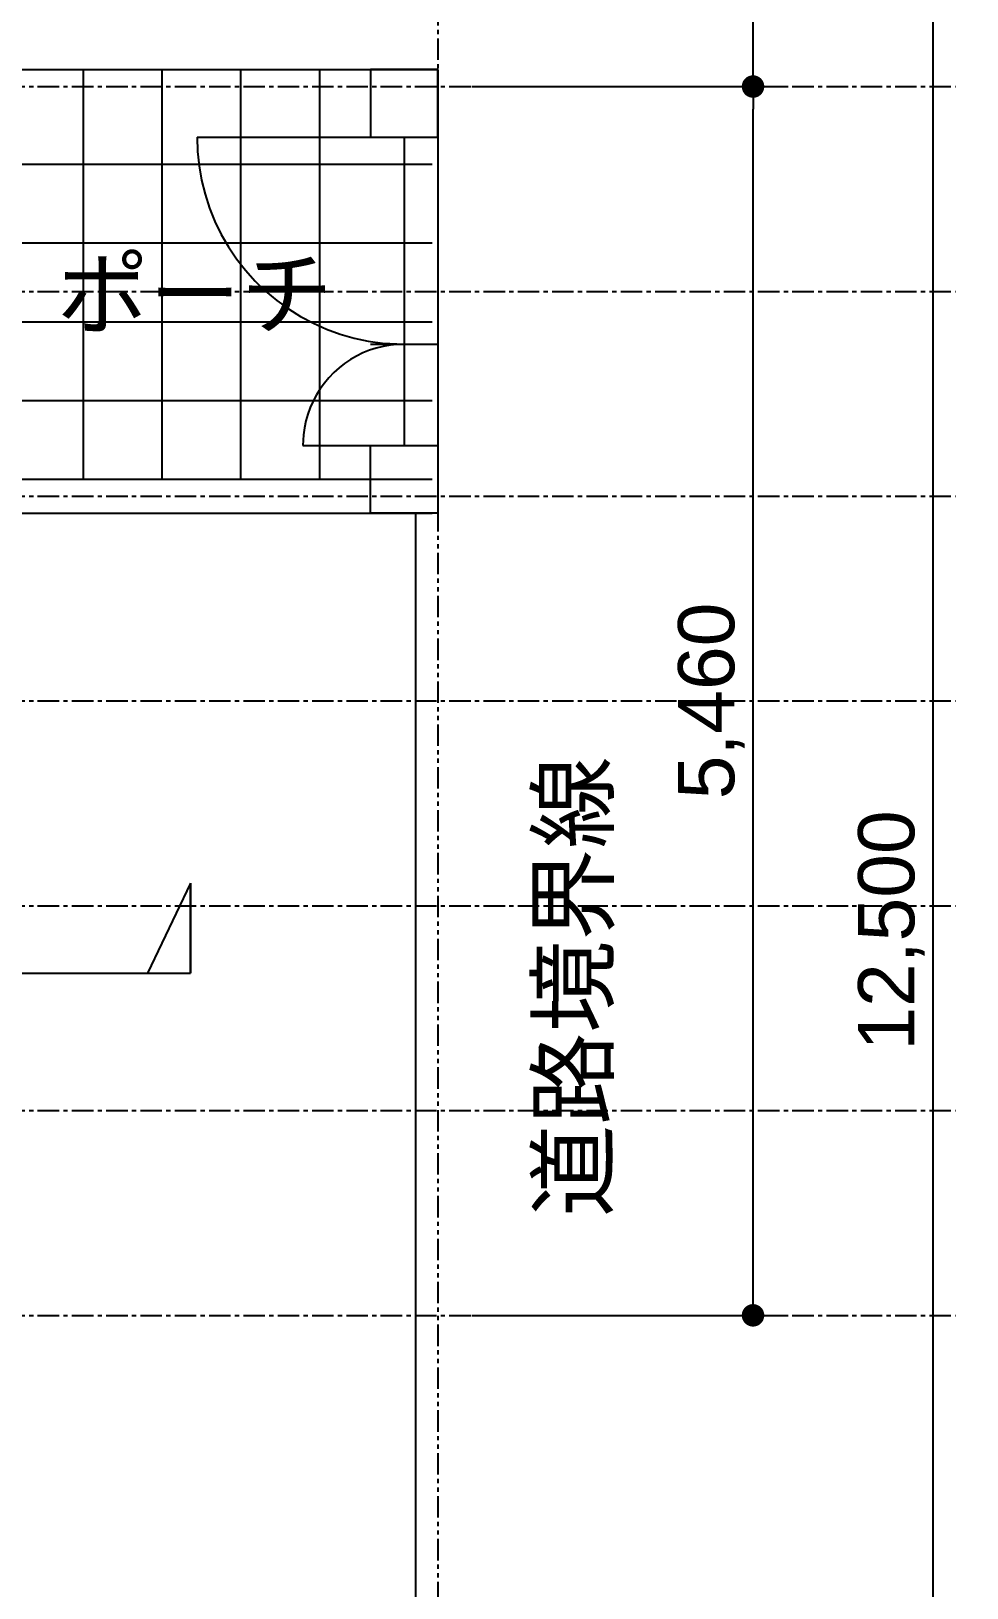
# Model space of a CAD drawing. Header units: millimetres. Extents: x -4350 to 13330, y -6150 to 16325.
# Drawn here: x 9173 to 13330, y 3329 to 10246 of the extents above; entities that cross this region are included whole.
import ezdxf
from ezdxf.enums import TextEntityAlignment as Align

# ---------------------------------------------------------------- set-up
doc = ezdxf.new("R2010")
doc.units = ezdxf.units.MM
doc.header["$LTSCALE"] = 30
doc.linetypes.add('CENTER', pattern=[5.08, 3.175, -0.635, 0.635, -0.635])
doc.linetypes.add('PHANTOM', pattern=[6.35, 3.175, -0.635, 0.635, -0.635, 0.635, -0.635])
for name, color, linetype in [('01通り芯', 1, 'CENTER'), ('03開口断面線', 5, 'CONTINUOUS'), ('04開口見えがかり線', 3, 'CONTINUOUS'), ('08文字', 7, 'CONTINUOUS'), ('09寸法', 3, 'CONTINUOUS'), ('12切断線', 33, 'CONTINUOUS'), ('13境界線', 6, 'PHANTOM'), ('16外構', 4, 'CONTINUOUS')]:
    doc.layers.add(name, color=color, linetype=linetype)
doc.styles.add('DIM', font='arial.ttf')
doc.styles.add('JP', font='ipag.ttf')
doc.dimstyles.new('JIS100', dxfattribs={"dimtxt": 250, "dimasz": 100, "dimexe": 150, "dimexo": 150, "dimgap": 60, "dimtad": 1, "dimdec": 0, "dimlfac": 100, "dimzin": 12, "dimdsep": 46, "dimtxsty": 'DIM', "dimblk": 'DOT', "dimcen": 2.5, "dimazin": 3, "dimtfac": 0.5, "dimtmove": 2, "dimatfit": 3})

# ---------------------------------------------------------------- blocks, each defined once
blk = doc.blocks.new('_DOT')
at = {"color": 0, "linetype": 'BYBLOCK'}
blk.add_line((-0.5, 0), (-1, 0), dxfattribs=at)
at = {"color": 0, "linetype": 'BYBLOCK', "const_width": 0.5}
blk.add_lwpolyline([(-0.25, 0, 1), (0.25, 0, 1)], format="xyb", close=True, dxfattribs=at)

msp = doc.modelspace()

# ---------------------------------------------------------------- linework, layer by layer
at = {"layer": '01通り芯'}
for p, q in [((-3600, 10000), (13280, 10000)), ((-3600, 9090), (13280, 9090)), ((-3600, 8180), (13280, 8180)), ((-3600, 7270), (13280, 7270)), ((-3600, 6360), (13280, 6360)), ((-3600, 5450), (13280, 5450)), ((-3600, 4540), (13280, 4540))]:
    msp.add_line(p, q, dxfattribs=at)
at = {"layer": '03開口断面線'}
for points in [[(9910, 9775), (10830, 9775)], [(10380, 8405), (10830, 8405)]]:
    msp.add_lwpolyline(points, dxfattribs=at)
at = {"layer": '04開口見えがかり線'}
for points in [[(9910, 9775), (9912.2, 9710.8), (9919, 9647), (9930.1, 9583.7), (9945.6, 9521.4), (9965.5, 9460.3), (9989.5, 9400.8), (10017.7, 9343.1), (10049.8, 9287.5), (10085.7, 9234.2), (10125.2, 9183.6), (10168.2, 9135.9), (10214.4, 9091.3), (10263.6, 9050), (10315.5, 9012.3), (10370, 8978.3), (10426.7, 8948.1), (10485.4, 8922), (10545.7, 8900), (10607.4, 8882.3), (10670.2, 8869), (10733.8, 8860), (10830, 8855)], [(10830, 8855), (10798.6, 8853.9), (10767.4, 8850.6), (10736.4, 8845.2), (10706, 8837.6), (10676.1, 8827.9), (10647, 8816.1), (10618.7, 8802.3), (10591.5, 8786.6), (10565.5, 8769.1), (10540.7, 8749.7), (10517.4, 8728.7), (10495.6, 8706.1), (10475.4, 8682), (10456.9, 8656.6), (10440.3, 8630), (10425.5, 8602.3), (10412.8, 8573.6), (10402, 8544.1), (10393.4, 8513.9), (10386.8, 8483.1), (10382.5, 8452), (10380, 8405)], [(10680, 8855), (10980, 8855)]]:
    msp.add_lwpolyline(points, dxfattribs=at)
at = {"layer": '12切断線'}
for points in [[(9880, 6460), (9689.5, 6060)], [(9880, 6060), (9880, 6460)], [(9880, 6460), (9880, 6060)], [(9880, 6460), (9880, 6060)], [(800, 6060), (9880, 6060)]]:
    msp.add_lwpolyline(points, dxfattribs=at)
at = {"layer": '13境界線'}
msp.add_lwpolyline([(10980, 12500), (10980, 0)], dxfattribs=at)
at = {"layer": '16外構'}
for points in [[(8980, 10075), (10980, 10075)], [(9405, 8255), (9405, 10075)], [(9755, 8255), (9755, 10075)], [(10105, 8255), (10105, 10075)], [(10455, 8255), (10455, 10075)], [(10980, 10075), (10680, 10075)], [(10680, 10075), (10680, 9775)], [(10980, 9775), (10980, 10075)], [(10980, 10075), (10980, 8105)], [(10680, 9775), (10980, 9775)], [(10830, 9775), (10830, 8405)], [(9055, 9655), (10955, 9655)], [(9055, 9305), (10955, 9305)], [(9055, 8955), (10955, 8955)], [(9055, 8605), (10955, 8605)], [(10680, 8105), (10680, 8405)], [(10680, 8405), (10980, 8405)], [(10980, 8405), (10980, 8105)], [(9055, 8255), (10955, 8255)], [(9055, 8105), (10955, 8105)], [(10980, 8105), (10680, 8105)], [(10880, 8105), (10880, 0)]]:
    msp.add_lwpolyline(points, dxfattribs=at)

# ---------------------------------------------------------------- texts
at = {"layer": '08文字', "style": 'JP'}
msp.add_text('ポーチ', height=300, dxfattribs=at).set_placement((9900, 9080), align=Align.MIDDLE_CENTER)
msp.add_text('道路境界線', height=300, rotation=90, dxfattribs=at).set_placement((11580, 6000), align=Align.MIDDLE_CENTER)

# ---------------------------------------------------------------- dimensions: what is measured, and where the dimension line sits
at = {"layer": '09寸法'}
for base, p1, p2, text in [((12380, 10000), (10980, 10000), (10980, 12500), '2,500'), ((13180, 0), (10980, 0), (10980, 12500), '12,500'), ((12380, 4540), (10980, 4540), (10980, 10000), '5,460')]:
    msp.add_linear_dim(base=base, p1=p1, p2=p2, angle=90, text=text, dimstyle='JIS100', dxfattribs=at).render()

doc.saveas('drawing.dxf')
